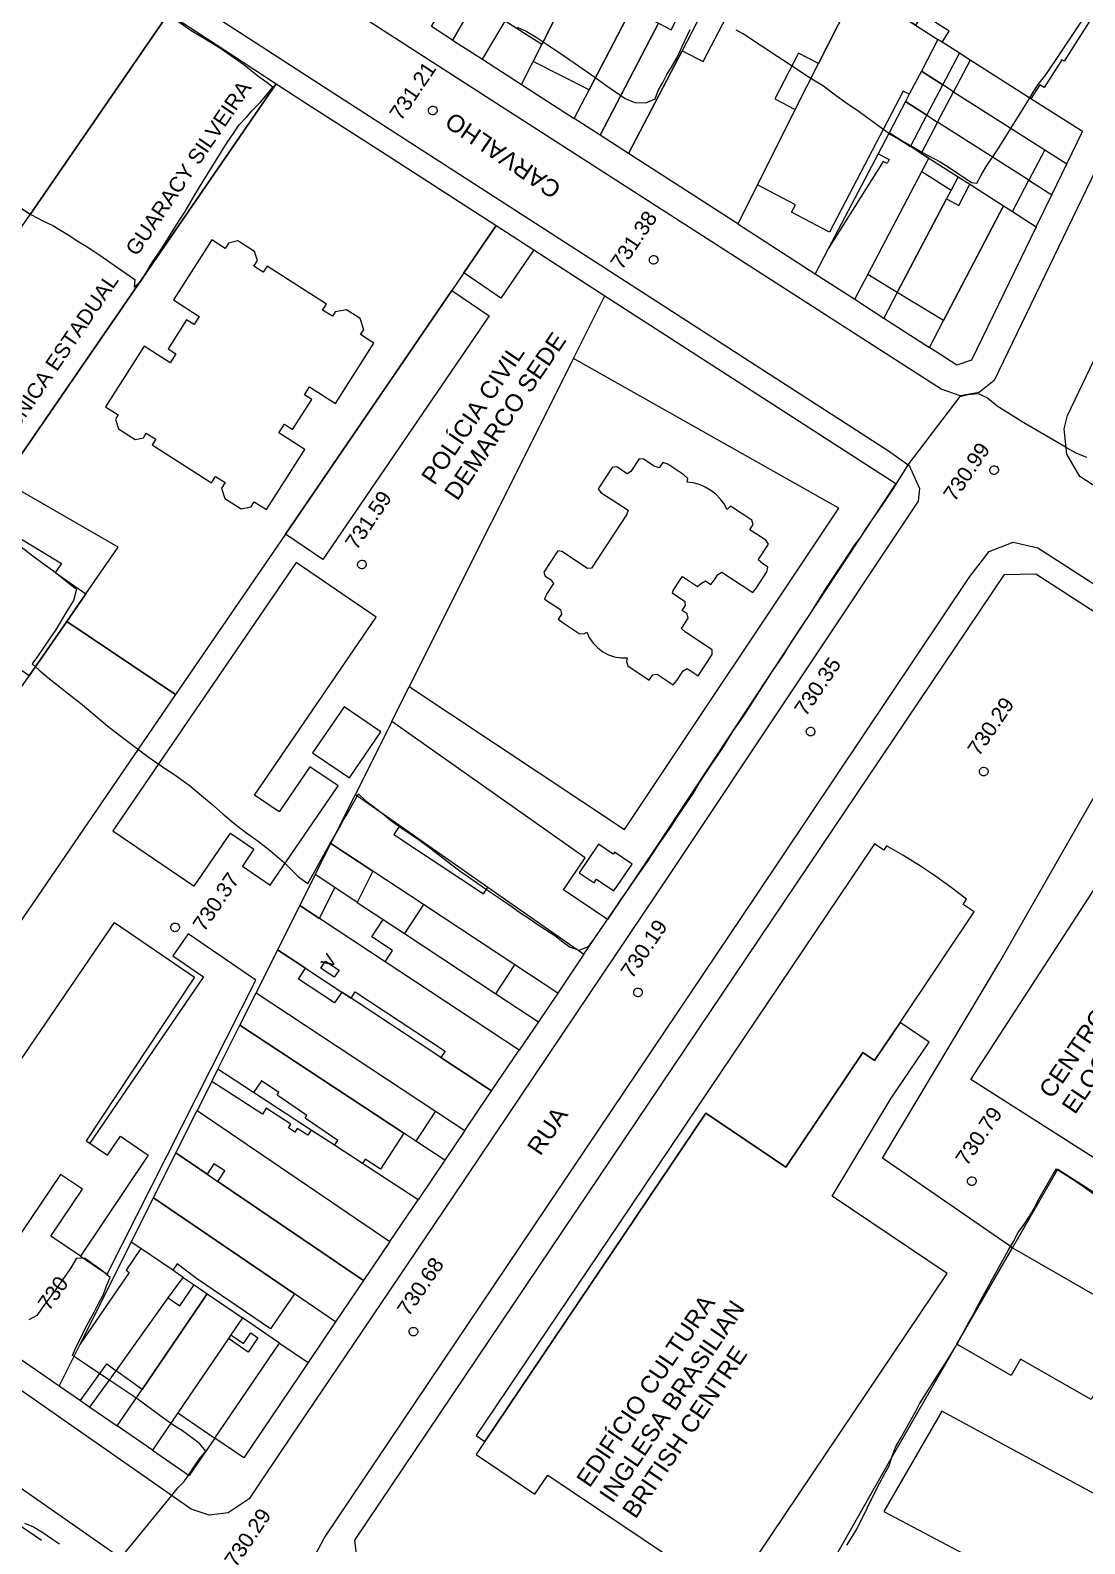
# Model space of a CAD drawing. Header units: metres. Extents: x 325024 to 7190115, y 7391967 to 10157759.
# Drawn here: x 325580.7 to 325703, y 7392579.4 to 7392754.9 of the extents above; entities that cross this region are included whole.
import ezdxf
from ezdxf.enums import TextEntityAlignment as Align

# ---------------------------------------------------------------- set-up
doc = ezdxf.new("R2010")
doc.units = ezdxf.units.M
doc.layers.get('0').update_dxf_attribs({"lineweight": 18})
for name, color, linetype, lineweight in [('100_SIST_VIARIO_MEIO_FIO', 1, 'Continuous', 18), ('160_P_SIMP_ASF_TOP', 7, 'Continuous', 18), ('206_MURO_E_MURO_ARRIMO', 7, 'Continuous', 18), ('214_PROJ_BEIRAL_EDIF', 10, 'Continuous', 18), ('216_EDIF_NOTAVEL', 2, 'Continuous', 18), ('218_EDIF_NOTAVEL_TOP', 7, 'Continuous', 18), ('600_CURVA_MESTRA', 14, 'Continuous', 18), ('602_CURVA_MESTRA_TOP', 24, 'Continuous', 18), ('604_CURVA_INTERM', 7, 'Continuous', 18), ('606_PTO_COTADO', 7, 'Continuous', 18), ('608_PTO_COTADO_INTERVIA', 1, 'Continuous', 18), ('624_SEGM_CURVA_MESTRA', 14, 'Continuous', 18)]:
    doc.layers.add(name, color=color, linetype=linetype, lineweight=lineweight)
doc.styles.add('Style-Arial', font='arial.ttf', dxfattribs={"height": 1.75})

# ---------------------------------------------------------------- blocks, each defined once
blk = doc.blocks.new('SP09')
at = {"color": 0, "linetype": 'Continuous'}
blk.add_lwpolyline([(-0.03, -0.51), (-0.14, -0.49), (-0.24, -0.46), (-0.31, -0.42), (-0.35, -0.39), (-0.42, -0.31), (-0.47, -0.24), (-0.51, -0.15), (-0.52, -0.09), (-0.52, 0.03), (-0.51, 0.11), (-0.48, 0.2), (-0.44, 0.27), (-0.4, 0.33), (-0.32, 0.39), (-0.23, 0.44), (-0.15, 0.48), (-0.1, 0.48), (-0.03, 0.48), (0.08, 0.48), (0.19, 0.44), (0.27, 0.4), (0.35, 0.32), (0.41, 0.23), (0.46, 0.11), (0.48, 0.03), (0.48, -0.03), (0.47, -0.08), (0.44, -0.21), (0.38, -0.3), (0.31, -0.38), (0.23, -0.44), (0.1, -0.49), (0.02, -0.51)], close=True, dxfattribs=at)
blk = doc.blocks.new('SP10')
at = {"color": 0, "linetype": 'Continuous'}
blk.add_lwpolyline([(-0.03, -0.51), (-0.14, -0.49), (-0.24, -0.46), (-0.31, -0.42), (-0.35, -0.39), (-0.42, -0.31), (-0.47, -0.24), (-0.51, -0.15), (-0.52, -0.09), (-0.52, 0.03), (-0.51, 0.11), (-0.48, 0.2), (-0.44, 0.27), (-0.4, 0.33), (-0.32, 0.39), (-0.23, 0.44), (-0.15, 0.48), (-0.1, 0.48), (-0.03, 0.48), (0.08, 0.48), (0.19, 0.44), (0.27, 0.4), (0.35, 0.32), (0.41, 0.23), (0.46, 0.11), (0.48, 0.03), (0.48, -0.03), (0.47, -0.08), (0.44, -0.21), (0.38, -0.3), (0.31, -0.38), (0.23, -0.44), (0.1, -0.49), (0.02, -0.51)], close=True, dxfattribs=at)

msp = doc.modelspace()

# ---------------------------------------------------------------- linework, layer by layer
at = {"layer": '100_SIST_VIARIO_MEIO_FIO'}
for points in [[(325665.937, 7392845.643), (325698.102, 7392823.14), (325729.943, 7392800.632), (325731.266, 7392797.969), (325731.258, 7392794.997), (325711.748, 7392754.104), (325692.516, 7392714.283), (325690.773, 7392712.897), (325688.58, 7392712.51), (325686.384, 7392713.272), (325635.345, 7392746.081), (325610.61, 7392762.028)], [(325524.887, 7392806.46), (325545.674, 7392792.84), (325605.525, 7392754.343)], [(325771.26, 7392772.275), (325861.013, 7392710.051), (325862.747, 7392707.673), (325862.606, 7392704.734), (325840.936, 7392665.747), (325821.535, 7392631.318), (325819.682, 7392630.067), (325817.492, 7392629.619), (325815.297, 7392630.041), (325776.743, 7392654.886), (325702.442, 7392703.17), (325700.941, 7392705.74), (325700.649, 7392708.703), (325701.013, 7392710.246), (325738.991, 7392789.575)], [(325605.525, 7392754.343), (325614.871, 7392748.332), (325649.753, 7392725.83), (325667.19, 7392714.572), (325675.909, 7392708.943), (325680.268, 7392706.128), (325682.679, 7392704.417), (325683.848, 7392701.755), (325683.709, 7392700.29), (325654.941, 7392657.119), (325629.728, 7392619.585), (325617.282, 7392601.155), (325611.059, 7392591.941), (325607.756, 7392587.02), (325606.105, 7392584.562), (325603.677, 7392582.925), (325601.485, 7392582.668), (325599.402, 7392583.357), (325526.202, 7392634.463)], [(325521.1, 7392626.753), (325565.556, 7392595.631), (325611.338, 7392563.693), (325635.795, 7392546.199), (325636.867, 7392544.235), (325637.055, 7392541.272), (325635.804, 7392538.581), (325626.979, 7392526.54), (325624.209, 7392522.785)]]:
    msp.add_lwpolyline(points, dxfattribs=at)
msp.add_lwpolyline([(325689.701, 7392691.542), (325691.959, 7392694.463), (325694.711, 7392695.542), (325697.594, 7392694.894), (325779.027, 7392642.401), (325810.75, 7392621.6), (325812.201, 7392618.997), (325812.539, 7392616.036), (325812.024, 7392613.854), (325761.386, 7392522.567), (325740.846, 7392486.005), (325738.907, 7392484.898), (325736.683, 7392484.696), (325734.298, 7392485.62), (325654.002, 7392544.771), (325614.733, 7392573.042), (325613.62, 7392575.791), (325613.79, 7392578.02), (325614.797, 7392579.998), (325664.897, 7392654.489)], close=True, dxfattribs=at)
at = {"layer": '206_MURO_E_MURO_ARRIMO'}
for p, q in [((325633.179, 7392751.55), (325637.706, 7392748.631)), ((325637.706, 7392748.631), (325643.809, 7392744.696)), ((325699.194, 7392735.835), (325700.935, 7392739.424)), ((325697.4, 7392732.136), (325699.194, 7392735.835)), ((325662.781, 7392732.464), (325671.754, 7392726.679)), ((325639.143, 7392729.439), (325647.375, 7392724.124)), ((325647.375, 7392724.124), (325681.134, 7392702.328)), ((325676.357, 7392723.711), (325679.735, 7392721.533)), ((325679.735, 7392721.533), (325685.001, 7392718.139)), ((325681.134, 7392702.328), (325653.454, 7392660.335)), ((325618.376, 7392579.755), (325693.716, 7392691.772)), ((325693.716, 7392691.772), (325697.341, 7392691.865)), ((325697.341, 7392691.865), (325713.104, 7392681.688)), ((325653.454, 7392660.335), (325647.663, 7392651.759)), ((325641.899, 7392643.225), (325639.661, 7392639.911)), ((325631.142, 7392627.296), (325628.805, 7392623.834)), ((325628.805, 7392623.834), (325625.718, 7392619.265)), ((325559.734, 7392614.537), (325584.078, 7392597.665)), ((325616.142, 7392605.084), (325612.96, 7392600.372)), ((325586.544, 7392595.966), (325587.646, 7392595.207)), ((325587.646, 7392595.207), (325590.826, 7392593.017)), ((325594.899, 7392590.213), (325599.171, 7392587.27)), ((325582.042, 7392579.734), (325576.963, 7392583.169)), ((325619.073, 7392573.727), (325618.376, 7392579.755))]:
    msp.add_line(p, q, dxfattribs=at)
for points in [[(325637.706, 7392748.631), (325639.046, 7392751.291)], [(325687.809, 7392747.792), (325686.561, 7392748.587)], [(325684.714, 7392745.066), (325685.962, 7392744.27)], [(325679.056, 7392740.596), (325673.27, 7392729.568)], [(325688.331, 7392737.918), (325687.517, 7392736.367)], [(325696.535, 7392737.53), (325699.194, 7392735.835)], [(325643.731, 7392716.84), (325647.375, 7392724.124)], [(325681.289, 7392724.495), (325679.735, 7392721.533)], [(325694.659, 7392613.69), (325679.569, 7392624.092), (325693.192, 7392646.848), (325713.104, 7392681.688)], [(325622.663, 7392674.729), (325624.692, 7392678.786)], [(325618.654, 7392653.758), (325621.669, 7392651.77)], [(325601.779, 7392632.993), (325602.486, 7392634.403)], [(325613.311, 7392627.349), (325606.623, 7392631.707)], [(325628.805, 7392623.834), (325625.436, 7392626.055)], [(325694.659, 7392613.69), (325699.923, 7392622.818), (325711.754, 7392615.224), (325715.443, 7392620.968), (325715.746, 7392620.79)], [(325592.439, 7392614.351), (325586.478, 7392602.454)], [(325598.452, 7392610.255), (325599.723, 7392609.39)], [(325688.203, 7392602.496), (325680.548, 7392589.22), (325657.004, 7392547.709)], [(325587.646, 7392595.207), (325590.678, 7392599.429)], [(325602.123, 7392591.603), (325599.171, 7392587.27)]]:
    msp.add_lwpolyline(points, dxfattribs=at)
at = {"layer": '214_PROJ_BEIRAL_EDIF'}
for points in [[(325643.355, 7392769.059), (325639.842, 7392771.303), (325638.252, 7392768.552), (325637.48, 7392767.216), (325629.715, 7392753.783), (325633.179, 7392751.55), (325635.822, 7392755.969), (325641.224, 7392765.005), (325642.076, 7392766.43), (325643.567, 7392768.923)], [(325696.782, 7392746.963), (325689.732, 7392751.457), (325688.484, 7392752.253), (325686.494, 7392753.521), (325687.319, 7392754.816), (325684.208, 7392756.8), (325683.382, 7392755.505), (325676.575, 7392759.844), (325678.541, 7392763.745), (325682.502, 7392771.607), (325686.003, 7392769.458), (325704.818, 7392757.912), (325700.63, 7392751.342), (325700.38, 7392751.501), (325698.329, 7392748.285), (325697.828, 7392748.604)], [(325627.539, 7392759.028), (325628.488, 7392760.627), (325633.796, 7392769.569), (325637.48, 7392767.216), (325629.715, 7392753.783), (325627.254, 7392755.37), (325628.928, 7392758.208)], [(325655.023, 7392766.225), (325645.541, 7392748.021), (325639.046, 7392751.291), (325640.043, 7392753.273), (325643.572, 7392760.282), (325646.163, 7392758.978), (325648.348, 7392763.318), (325649.492, 7392762.742), (325652.009, 7392767.742)], [(325645.541, 7392748.021), (325655.023, 7392766.225), (325655.428, 7392767.004), (325658.588, 7392765.359), (325655.362, 7392759.165), (325654.257, 7392759.74), (325652.482, 7392756.333), (325653.587, 7392755.757), (325646.816, 7392742.757), (325643.809, 7392744.696)], [(325656.319, 7392752.547), (325658.752, 7392751.28), (325661.507, 7392756.569), (325659.074, 7392757.836), (325662.052, 7392763.554), (325663.376, 7392766.096), (325663.675, 7392766.671), (325676.575, 7392759.844), (325672.149, 7392751.058), (325669.837, 7392752.262), (325667.076, 7392746.961), (325669.459, 7392745.72), (325665.055, 7392736.978), (325662.781, 7392732.464), (325650.113, 7392740.632)], [(325643.572, 7392760.282), (325640.043, 7392753.273), (325635.822, 7392755.969), (325641.224, 7392765.005), (325644.8, 7392762.721)], [(325653.587, 7392755.757), (325655.078, 7392754.981), (325656.852, 7392758.388), (325655.362, 7392759.165), (325658.588, 7392765.359), (325662.052, 7392763.554), (325659.074, 7392757.836), (325656.319, 7392752.547), (325650.113, 7392740.632), (325646.816, 7392742.757)], [(325683.382, 7392755.505), (325686.002, 7392753.835), (325684.079, 7392750.17), (325682.676, 7392747.497), (325681.956, 7392747.872), (325673.436, 7392731.515), (325669.022, 7392733.814), (325669.471, 7392734.677), (325665.055, 7392736.978), (325669.459, 7392745.72), (325672.149, 7392751.058), (325676.575, 7392759.844)], [(325686.561, 7392748.587), (325688.484, 7392752.253), (325686.494, 7392753.521), (325686.002, 7392753.835), (325684.079, 7392750.17)], [(325702.748, 7392743.16), (325696.782, 7392746.963), (325689.732, 7392751.457), (325687.809, 7392747.792), (325698.383, 7392741.051), (325700.935, 7392739.424)], [(325686.561, 7392748.587), (325684.079, 7392750.17), (325682.676, 7392747.497), (325682.231, 7392746.649), (325684.714, 7392745.066)], [(325631.02, 7392726.771), (325629.636, 7392724.747), (325610.312, 7392696.486), (325597.587, 7392677.875), (325584.96, 7392686.329), (325587.189, 7392689.561), (325590.907, 7392694.954), (325577.569, 7392702.652), (325609.262, 7392748.715), (325612.889, 7392746.345), (325621.447, 7392740.865), (325634.773, 7392732.261)], [(325682.81, 7392741.437), (325684.714, 7392745.066), (325682.231, 7392746.649), (325680.327, 7392743.02)], [(325687.809, 7392747.792), (325698.383, 7392741.051), (325696.535, 7392737.53), (325685.962, 7392744.27)], [(325673.27, 7392729.568), (325671.754, 7392726.679), (325676.357, 7392723.711), (325677.859, 7392726.574), (325684.13, 7392738.526), (325684.943, 7392740.077), (325684.058, 7392740.642), (325682.81, 7392741.437), (325680.327, 7392743.02), (325679.056, 7392740.596), (325680.339, 7392739.923), (325680.096, 7392739.462), (325679.659, 7392739.691)], [(325689.689, 7392737.052), (325693.612, 7392734.551), (325694.632, 7392733.901), (325696.535, 7392737.53), (325685.962, 7392744.27), (325684.058, 7392740.642), (325684.943, 7392740.077), (325688.331, 7392737.918)], [(325677.859, 7392726.574), (325684.13, 7392738.526), (325687.517, 7392736.367), (325686.983, 7392735.347), (325681.289, 7392724.495)], [(325689.689, 7392737.052), (325693.612, 7392734.551), (325686.635, 7392721.253), (325681.289, 7392724.495), (325686.983, 7392735.347), (325688.404, 7392734.601)], [(325686.635, 7392721.253), (325693.612, 7392734.551), (325694.632, 7392733.901), (325697.4, 7392732.136), (325689.882, 7392716.636), (325688.184, 7392716.086), (325685.001, 7392718.139)], [(325601.798, 7392730.591), (325597.358, 7392723.631), (325600.337, 7392721.732), (325599.724, 7392720.77), (325598.859, 7392721.322), (325596.708, 7392717.95), (325597.614, 7392717.372), (325596.957, 7392716.342), (325593.953, 7392718.258), (325589.47, 7392711.229), (325590.936, 7392710.295), (325590.598, 7392709.765), (325590.954, 7392708.673), (325592.901, 7392707.432), (325593.845, 7392707.643), (325594.184, 7392708.175), (325595.287, 7392707.472), (325594.869, 7392706.817), (325601.741, 7392702.434), (325602.201, 7392703.155), (325603.318, 7392702.443), (325602.905, 7392701.795), (325603.28, 7392700.618), (325605.186, 7392699.403), (325606.332, 7392699.653), (325606.699, 7392700.23), (325608.116, 7392699.326), (325612.561, 7392706.295), (325609.549, 7392708.216), (325610.197, 7392709.232), (325611.152, 7392708.622), (325613.367, 7392712.095), (325612.516, 7392712.637), (325613.107, 7392713.564), (325616.126, 7392711.639), (325620.588, 7392718.634), (325619.048, 7392719.617), (325619.403, 7392720.174), (325618.989, 7392721.5), (325617.423, 7392722.499), (325616.101, 7392722.269), (325615.767, 7392721.744), (325614.637, 7392722.465), (325615.075, 7392723.152), (325608.193, 7392727.541), (325607.748, 7392726.843), (325606.643, 7392727.548), (325607.064, 7392728.208), (325606.749, 7392729.258), (325604.819, 7392730.489), (325603.713, 7392730.219), (325603.328, 7392729.615)], [(325643.731, 7392716.84), (325624.692, 7392678.786), (325649.661, 7392662.222), (325674.523, 7392699.497)], [(325648.226, 7392704.194), (325646.598, 7392701.724), (325646.913, 7392701.318), (325650.054, 7392699.248), (325649.885, 7392698.7), (325645.818, 7392692.53), (325645.358, 7392692.48), (325642.389, 7392694.437), (325641.914, 7392694.546), (325640.282, 7392692.071), (325640.464, 7392691.585), (325641.059, 7392691.193), (325641.406, 7392690.745), (325640.597, 7392689.518), (325640.386, 7392688.944), (325642.242, 7392687.72), (325642.343, 7392687.206), (325641.936, 7392686.589), (325642.525, 7392686.175), (325644.381, 7392684.951), (325644.924, 7392684.915), (325645.278, 7392685.082), (325645.604, 7392684.418), (325646.029, 7392683.812), (325646.543, 7392683.28), (325647.135, 7392682.835), (325647.789, 7392682.488), (325648.489, 7392682.247), (325649.218, 7392682.118), (325649.958, 7392682.104), (325649.879, 7392681.681), (325650.044, 7392681.18), (325652.519, 7392679.548), (325652.929, 7392680.152), (325653.449, 7392680.224), (325655.305, 7392679.001), (325655.704, 7392679.483), (325656.457, 7392680.626), (325656.916, 7392680.866), (325658.183, 7392680.031), (325659.814, 7392682.507), (325659.827, 7392683.044), (325656.732, 7392685.084), (325656.242, 7392685.518), (325657.045, 7392686.735), (325656.909, 7392687.218), (325656.332, 7392687.599), (325656.719, 7392688.21), (325656.671, 7392688.606), (325655.204, 7392689.573), (325655.283, 7392689.934), (325656.1, 7392691.174), (325656.382, 7392691.562), (325658.127, 7392690.412), (325658.576, 7392690.793), (325659.058, 7392691.047), (325659.674, 7392690.641), (325660.079, 7392691.175), (325660.471, 7392691.769), (325660.922, 7392692.077), (325664.516, 7392689.708), (325664.94, 7392690.241), (325666.163, 7392692.097), (325666.272, 7392692.653), (325665.659, 7392693.057), (325665.144, 7392693.481), (325666.338, 7392695.293), (325666.05, 7392695.764), (325664.195, 7392696.987), (325664.574, 7392697.599), (325664.421, 7392698.102), (325661.945, 7392699.734), (325661.539, 7392699.331), (325661.19, 7392699.971), (325660.754, 7392700.561), (325660.24, 7392701.09), (325659.659, 7392701.547), (325659.021, 7392701.923), (325658.339, 7392702.212), (325657.627, 7392702.406), (325656.898, 7392702.503), (325656.985, 7392702.935), (325656.513, 7392703.368), (325654.657, 7392704.59), (325654.083, 7392704.784), (325653.675, 7392704.165), (325653.104, 7392704.346), (325651.867, 7392705.161), (325651.359, 7392705.223), (325650.374, 7392703.728), (325649.97, 7392703.469), (325648.741, 7392704.279)], [(325557.439, 7392619.158), (325555.696, 7392620.35), (325554.316, 7392618.332), (325550.849, 7392620.762), (325560.685, 7392635.146), (325560.854, 7392635.031), (325562.969, 7392638.124), (325565.76, 7392636.215), (325578.825, 7392655.323), (325571.256, 7392660.499), (325560.376, 7392644.587), (325559.986, 7392644.854), (325558.725, 7392643.01), (325556.118, 7392644.793), (325564.208, 7392656.428), (325580.59, 7392680.032), (325584.96, 7392686.329), (325597.587, 7392677.875)], [(325623.582, 7392662.678), (325633.814, 7392655.524), (325644.948, 7392647.74), (325647.663, 7392651.759), (325642.565, 7392655.202), (325645.081, 7392658.927), (325622.663, 7392674.729), (325618.434, 7392666.277)], [(325623.582, 7392662.678), (325622.892, 7392661.629), (325633.311, 7392654.761), (325633.814, 7392655.524), (325644.948, 7392647.74), (325641.899, 7392643.225), (325636.93, 7392646.5), (325626.327, 7392653.489), (325620.456, 7392657.359), (325615.581, 7392660.573), (325618.434, 7392666.277)], [(325616.063, 7392655.466), (325613.779, 7392656.972), (325615.581, 7392660.573), (325620.456, 7392657.359), (325618.654, 7392653.758)], [(325646.638, 7392660.514), (325644.397, 7392657.195), (325646.124, 7392656.029), (325646.414, 7392656.458), (325648.428, 7392655.098), (325650.522, 7392658.198), (325648.49, 7392659.57), (325648.347, 7392659.359)], [(325613.779, 7392656.972), (325611.98, 7392653.375), (325614.263, 7392651.87), (325616.063, 7392655.466)], [(325628.365, 7392635.758), (325634.241, 7392631.885), (325637.426, 7392636.601), (325621.885, 7392646.846), (325614.263, 7392651.87), (325611.98, 7392653.375), (325609.415, 7392648.249), (325612.647, 7392646.118), (325616.845, 7392643.351), (325617.932, 7392642.635), (325618.423, 7392643.381), (325628.857, 7392636.504)], [(325626.327, 7392653.489), (325624.126, 7392650.151), (325634.73, 7392643.162), (325636.93, 7392646.5)], [(325621.885, 7392646.846), (325622.756, 7392648.166), (325620.342, 7392649.757), (325621.669, 7392651.77), (325624.126, 7392650.151), (325634.73, 7392643.162), (325639.661, 7392639.911), (325637.426, 7392636.601)], [(325627.716, 7392629.554), (325631.142, 7392627.296), (325634.241, 7392631.885), (325628.365, 7392635.758), (325617.932, 7392642.635), (325616.845, 7392643.351), (325616.019, 7392642.098), (325611.821, 7392644.865), (325612.647, 7392646.118), (325609.415, 7392648.249), (325606.92, 7392643.262)], [(325614.969, 7392646.949), (325616.545, 7392645.91), (325615.991, 7392645.07), (325614.415, 7392646.109)], [(325624.045, 7392626.972), (325605.038, 7392639.501), (325606.92, 7392643.262), (325627.716, 7392629.554), (325625.436, 7392626.055)], [(325606.623, 7392631.707), (325602.486, 7392634.403), (325605.038, 7392639.501), (325624.045, 7392626.972), (325621.344, 7392622.826), (325619.579, 7392623.977), (325619.253, 7392623.477), (325616.02, 7392625.584), (325616.397, 7392626.137), (325612.607, 7392628.719), (325612.816, 7392629.027), (325609.349, 7392631.389), (325609.561, 7392631.699), (325607.55, 7392633.069)], [(325619.253, 7392623.477), (325616.02, 7392625.584), (325613.311, 7392627.349), (325612.91, 7392626.735), (325611.694, 7392627.527), (325611.426, 7392627.117), (325610.674, 7392627.607), (325610.945, 7392628.024), (325608.105, 7392629.875), (325607.646, 7392629.17), (325601.779, 7392632.993), (325600.093, 7392629.628), (325622.438, 7392614.407), (325625.718, 7392619.265)], [(325602.488, 7392621.39), (325603.283, 7392622.608), (325602.028, 7392623.426), (325601.251, 7392622.233), (325597.625, 7392624.702), (325600.093, 7392629.628), (325622.438, 7392614.407), (325619.382, 7392609.881)], [(325611.371, 7392608.334), (325595.009, 7392619.481), (325597.625, 7392624.702), (325601.251, 7392622.233), (325602.488, 7392621.39), (325619.382, 7392609.881), (325616.142, 7392605.084)], [(325611.371, 7392608.334), (325608.607, 7392604.277), (325600.027, 7392610.122), (325597.758, 7392611.827), (325597.247, 7392611.076), (325593.557, 7392613.59), (325592.439, 7392614.351), (325595.009, 7392619.481)], [(325586.478, 7392602.454), (325584.078, 7392597.665), (325586.544, 7392595.966), (325589.591, 7392600.209), (325590.678, 7392599.429), (325596.737, 7392607.866), (325598.452, 7392610.255), (325597.247, 7392611.076), (325593.557, 7392613.59), (325591.844, 7392611.074), (325592.19, 7392610.839)], [(325599.723, 7392609.39), (325601.264, 7392608.34), (325593.71, 7392597.251), (325590.678, 7392599.429), (325596.737, 7392607.866), (325598.067, 7392606.96)], [(325593.71, 7392597.251), (325601.264, 7392608.34), (325605.351, 7392605.556), (325603.999, 7392603.572), (325603.712, 7392603.15), (325597.836, 7392594.524), (325594.899, 7392590.213), (325590.826, 7392593.017)], [(325602.123, 7392591.603), (325609.638, 7392602.635), (325605.351, 7392605.556), (325603.999, 7392603.572), (325605.458, 7392602.578), (325606.296, 7392603.808), (325607.134, 7392603.237), (325606.008, 7392601.585), (325603.712, 7392603.15), (325597.836, 7392594.524)], [(325605.49, 7392589.31), (325602.123, 7392591.603), (325609.638, 7392602.635), (325612.96, 7392600.372)]]:
    msp.add_lwpolyline(points, close=True, dxfattribs=at)
msp.add_lwpolyline([(325567.521, 7392696.909), (325571.629, 7392694.018), (325574.901, 7392698.773), (325584.337, 7392693.05), (325583.625, 7392692.016), (325587.189, 7392689.561), (325584.96, 7392686.329), (325580.59, 7392680.032), (325577.548, 7392682.142), (325578.605, 7392683.665), (325564.325, 7392692.079)], dxfattribs=at)
at = {"layer": '216_EDIF_NOTAVEL'}
for points in [[(325504.433, 7392789.183), (325507.569, 7392793.639), (325517.246, 7392807.386), (325584.289, 7392765.032), (325596.78, 7392756.87), (325580.725, 7392733.558), (325501.736, 7392785.353)], [(325631.02, 7392726.771), (325634.773, 7392732.261), (325639.143, 7392729.439), (325635.312, 7392723.836)], [(325610.312, 7392696.486), (325629.636, 7392724.747), (325633.97, 7392721.784), (325614.646, 7392693.523)], [(325590.322, 7392662.069), (325599.733, 7392655.635), (325603.935, 7392661.78), (325606.659, 7392659.918), (325605.327, 7392657.97), (325608.57, 7392655.753), (325616.437, 7392667.259), (325613.168, 7392669.494), (325609.578, 7392664.245), (325606.746, 7392666.181), (325620.86, 7392686.823), (325611.584, 7392693.165)], [(325613.477, 7392671.1), (325617.734, 7392668.189), (325621.383, 7392673.525), (325617.126, 7392676.436)], [(325732.763, 7392654.095), (325730.506, 7392650.585), (325721.9, 7392637.208), (325723.996, 7392635.86), (325722.292, 7392633.211), (325720.196, 7392634.559), (325710.756, 7392619.884), (325689.801, 7392633.216), (325713.398, 7392669.557), (325734.084, 7392656.148)], [(325681.599, 7392639.82), (325690.218, 7392652.647), (325688.926, 7392653.524), (325689.323, 7392654.111), (325687.551, 7392655.492), (325685.728, 7392656.806), (325683.857, 7392658.051), (325681.941, 7392659.225), (325680.036, 7392660.298), (325679.716, 7392659.818), (325678.636, 7392660.542), (325658.04, 7392629.938), (325649.002, 7392616.451), (325632.452, 7392591.911), (325633.46, 7392591.235), (325659.064, 7392629.304), (325668.376, 7392623.042), (325677.307, 7392636.321), (325678.642, 7392635.423)], [(325587.636, 7392625.825), (325589.703, 7392624.434), (325591.175, 7392626.622), (325594.422, 7392624.438), (325586.536, 7392612.717), (325583.107, 7392615.024), (325586.775, 7392620.476), (325584.23, 7392622.188), (325578.638, 7392613.877), (325569.228, 7392620.311), (325590.49, 7392651.407), (325599.765, 7392645.065), (325587.211, 7392626.111)], [(325586.536, 7392612.717), (325589.634, 7392610.633), (325606.899, 7392644.736), (325599.037, 7392650.112), (325597.278, 7392647.538), (325600.824, 7392645.113), (325587.636, 7392625.825), (325589.703, 7392624.434), (325591.175, 7392626.622), (325594.422, 7392624.438)], [(325681.599, 7392639.82), (325678.642, 7392635.423), (325677.307, 7392636.321), (325668.376, 7392623.042), (325659.064, 7392629.304), (325633.46, 7392591.235), (325632.435, 7392589.712), (325639.266, 7392585.117), (325640.754, 7392587.329), (325654.763, 7392577.907), (325653.364, 7392575.827), (325660.424, 7392571.079), (325687.074, 7392610.703), (325673.737, 7392619.673), (325680.593, 7392631.046), (325684.969, 7392637.553)], [(325688.203, 7392602.496), (325694.659, 7392613.69), (325709.106, 7392605.358), (325703.751, 7392596.072), (325695.582, 7392600.782), (325694.482, 7392598.875)], [(325695.659, 7392567.098), (325702.244, 7392563.523), (325705.566, 7392569.253), (325714.003, 7392564.387), (325720.789, 7392576.155), (325686.439, 7392594.741), (325679.728, 7392583.102), (325698.999, 7392572.891)]]:
    msp.add_lwpolyline(points, close=True, dxfattribs=at)
for points in [[(325559.414, 7392702.614), (325563.269, 7392708.211), (325580.725, 7392733.558), (325596.78, 7392756.87), (325604.053, 7392752.118)], [(325604.053, 7392752.118), (325609.262, 7392748.715), (325577.569, 7392702.652), (325574.901, 7392698.773), (325571.629, 7392694.018), (325567.521, 7392696.909)]]:
    msp.add_lwpolyline(points, dxfattribs=at)
at = {"layer": '600_CURVA_MESTRA', "elevation": 730}
for points in [[(325591.231, 7392577.72), (325597.134, 7392584.948), (325597.861, 7392585.823), (325598.56, 7392586.594), (325599.188, 7392587.453), (325599.764, 7392588.37), (325600.362, 7392589.19), (325601.083, 7392590.09), (325600.37, 7392590.973), (325598.377, 7392592.435), (325597.496, 7392593.001), (325596.318, 7392593.813), (325594.287, 7392595.307), (325593.081, 7392596.198), (325591.832, 7392597.069), (325589.711, 7392598.436), (325587.363, 7392600.015), (325586.434, 7392600.664), (325585.616, 7392601.183), (325586.049, 7392602.19), (325586.595, 7392603.248), (325587.073, 7392604.248), (325588.148, 7392606.217), (325588.649, 7392607.208), (325589.238, 7392608.274), (325589.583, 7392609.281), (325589.994, 7392610.238), (325589.034, 7392611.058), (325587.996, 7392611.797), (325587.113, 7392612.45), (325586.105, 7392612.479), (325585.417, 7392611.371), (325584.849, 7392610.524), (325584.822, 7392610.486)], [(325581.867, 7392606.371), (325581.485, 7392605.827), (325580.559, 7392605.314)], [(325580.072, 7392581.726), (325581.114, 7392581.329), (325582.202, 7392580.661), (325583.181, 7392579.97), (325584.127, 7392579.34)]]:
    msp.add_lwpolyline(points, dxfattribs=at)
at = {"layer": '604_CURVA_INTERM', "flags": 128}
for points, elevation in [([(325603.966, 7392751.988), (325602.795, 7392752.808), (325601.602, 7392753.541), (325600.422, 7392754.226), (325599.408, 7392754.861), (325598.457, 7392755.527), (325594.457, 7392758.205), (325593.628, 7392758.767), (325592.778, 7392759.318), (325591.738, 7392760.026), (325590.211, 7392760.955), (325588.69, 7392761.855), (325587.301, 7392762.77), (325585.912, 7392763.64), (325584.675, 7392764.344), (325583.572, 7392765), (325582.642, 7392765.697), (325580.623, 7392767.124)], 732), ([(325588.691, 7392728.902), (325590.085, 7392727.927), (325591.736, 7392726.772), (325592.843, 7392726.018), (325592.797, 7392725.127), (325593.616, 7392725.906), (325594.876, 7392727.967), (325596.02, 7392729.701), (325597.681, 7392732.344), (325598.68, 7392733.879), (325599.805, 7392735.813), (325600.794, 7392737.411), (325601.777, 7392739.041), (325603.558, 7392741.901), (325604.357, 7392743.038), (325604.969, 7392743.96), (325605.804, 7392744.858), (325606.467, 7392745.608), (325607.377, 7392746.551), (325608.229, 7392747.543), (325608.855, 7392748.327), (325608.054, 7392748.946), (325607.139, 7392749.607), (325605.515, 7392750.924), (325603.966, 7392751.988)], 732), ([(325579.021, 7392734.721), (325580.86, 7392733.526), (325582.267, 7392732.789), (325583.34, 7392732.274), (325585.321, 7392731.06), (325586.182, 7392730.483), (325587.213, 7392729.864), (325588.226, 7392729.22), (325588.691, 7392728.902)], 732), ([(325675.421, 7392579.183), (325675.96, 7392580.04), (325676.496, 7392580.938), (325677.552, 7392582.978), (325678.026, 7392583.992), (325679.267, 7392586.433), (325679.837, 7392587.491), (325680.35, 7392588.397), (325680.673, 7392589.507), (325681.108, 7392590.648), (325681.649, 7392591.554), (325683.386, 7392594.651), (325683.843, 7392595.572), (325686.122, 7392599.172), (325686.898, 7392600.366), (325687.602, 7392601.484), (325688.263, 7392602.597), (325689.531, 7392604.962), (325690.147, 7392606.057), (325690.73, 7392607.169), (325691.899, 7392609.318), (325694.153, 7392613.364), (325694.748, 7392614.397), (325695.321, 7392615.456), (325695.944, 7392616.357), (325696.613, 7392617.367), (325697.181, 7392618.362), (325697.729, 7392619.41), (325698.787, 7392621.216), (325699.357, 7392622.232), (325699.75, 7392622.849), (325701.617, 7392621.631), (325702.492, 7392621.078), (325704.402, 7392619.706)], 731)]:
    msp.add_lwpolyline(points, dxfattribs=dict(at, elevation=elevation))
at = {"layer": '604_CURVA_INTERM'}
for points, elevation in [([(325637.204, 7392755.286), (325638.237, 7392754.807), (325639.4, 7392754.103), (325640.692, 7392753.281), (325642.694, 7392751.918), (325644.827, 7392750.427), (325646.214, 7392749.48), (325647.498, 7392748.562), (325649.716, 7392747.013), (325650.832, 7392746.546), (325652.115, 7392746.493), (325653.204, 7392746.952), (325653.538, 7392747.927), (325654.064, 7392748.778), (325654.558, 7392749.774), (325655.096, 7392750.621), (325655.788, 7392751.832), (325656.294, 7392752.978), (325657.254, 7392755.024)], 732), ([(325662.559, 7392754.982), (325663.439, 7392754.496), (325667.427, 7392751.881), (325668.645, 7392751.112), (325670.652, 7392749.762), (325671.571, 7392749.16), (325672.74, 7392748.457), (325673.762, 7392747.68), (325675.324, 7392746.549), (325676.872, 7392745.483), (325678.333, 7392744.409), (325680.563, 7392742.806), (325681.373, 7392742.339), (325682.344, 7392741.824), (325684.213, 7392740.727), (325686.239, 7392739.658), (325687.203, 7392739.089), (325689.887, 7392737.273), (325690.495, 7392737.189), (325690.996, 7392738.105), (325691.562, 7392739.032), (325692.965, 7392741.164), (325695.918, 7392745.885), (325696.489, 7392746.792), (325697.024, 7392747.73), (325697.637, 7392748.637), (325698.495, 7392749.762), (325700.166, 7392752.223), (325703.02, 7392756.5)], 732), ([(325579.325, 7392695.26), (325580.887, 7392694.057), (325582.364, 7392692.963), (325583.44, 7392692.222), (325585.198, 7392690.792), (325586.09, 7392690.073), (325585.735, 7392688.763), (325584.959, 7392687.528), (325583.637, 7392685.333), (325583.018, 7392684.445), (325581.653, 7392682.403), (325580.966, 7392681.423), (325581.723, 7392680.712), (325582.78, 7392679.824), (325585.17, 7392677.964), (325586.539, 7392676.873), (325589.734, 7392674.214), (325591.563, 7392672.764), (325594.418, 7392670.636), (325596.427, 7392669.262), (325597.37, 7392668.639), (325598.195, 7392668.052), (325599.149, 7392667.332), (325601.751, 7392665.167), (325603.059, 7392664.022), (325604.357, 7392662.955), (325605.705, 7392661.893), (325607.148, 7392660.85), (325608.584, 7392659.722), (325610.2, 7392658.333), (325611.831, 7392656.736), (325612.905, 7392655.943), (325613.929, 7392657.72), (325614.958, 7392659.599), (325615.486, 7392660.494), (325616.554, 7392662.373), (325617.032, 7392663.264), (325617.606, 7392664.208), (325618.124, 7392665.188), (325618.802, 7392666.361), (325619.647, 7392665.53), (325621.548, 7392664.089), (325622.522, 7392663.309), (325623.696, 7392662.433), (325625.76, 7392661.055), (325626.885, 7392660.23), (325629.606, 7392658.115), (325630.718, 7392657.291), (325631.557, 7392656.732), (325633.397, 7392655.405), (325635.479, 7392654.021), (325636.636, 7392653.248), (325637.63, 7392652.522), (325638.59, 7392651.876), (325639.649, 7392651.137), (325641.56, 7392649.895), (325642.523, 7392649.139), (325643.354, 7392648.552), (325644.407, 7392648.221), (325645.463, 7392648.654), (325646.167, 7392649.567), (325647.397, 7392651.393), (325648.62, 7392653.139), (325649.192, 7392653.994), (325649.82, 7392654.866), (325651.087, 7392656.736), (325651.715, 7392657.592), (325652.295, 7392658.424), (325653.579, 7392660.417), (325655.081, 7392662.589), (325655.66, 7392663.513), (325656.943, 7392665.402), (325657.639, 7392666.439), (325658.325, 7392667.575), (325659.036, 7392668.704), (325659.722, 7392669.736), (325661.026, 7392671.617), (325661.551, 7392672.509), (325662.153, 7392673.469), (325663.558, 7392675.524), (325665.054, 7392677.886), (325665.626, 7392678.726), (325666.829, 7392680.569), (325668.183, 7392682.544), (325668.722, 7392683.46), (325669.986, 7392685.453), (325670.576, 7392686.299), (325671.14, 7392687.164), (325672.97, 7392690.07), (325674.958, 7392693.114), (325676.379, 7392695.234), (325677.05, 7392696.131), (325677.616, 7392697.012), (325678.378, 7392698.134), (325679.619, 7392699.91), (325680.786, 7392701.634), (325682.001, 7392703.612), (325682.548, 7392704.51), (325688.571, 7392712.421), (325689.471, 7392712.664), (325690.65, 7392712.802), (325691.736, 7392712.295), (325692.862, 7392711.372), (325695.945, 7392709.424), (325700.862, 7392706.54), (325700.937, 7392706.493), (325701.988, 7392705.894), (325703.214, 7392705.38)], 731)]:
    msp.add_lwpolyline(points, dxfattribs=dict(at, elevation=elevation))
at = {"layer": '624_SEGM_CURVA_MESTRA', "elevation": 730}
msp.add_lwpolyline([(325584.822, 7392610.486), (325583.462, 7392608.555), (325582.778, 7392607.595), (325582.125, 7392606.738), (325581.867, 7392606.371)], dxfattribs=at)

# ---------------------------------------------------------------- block references
at = {"layer": '606_PTO_COTADO', "rotation": 55.83005668387076}
for p in [(325627.419, 7392745.643, 731.21), (325653.032, 7392728.317, 731.37), (325619.197, 7392692.979, 731.58), (325671.237, 7392673.599, 730.35), (325691.319, 7392668.955, 730.28), (325597.535, 7392650.88, 730.375), (325651.215, 7392643.337, 730.18), (325689.937, 7392621.444, 730.78), (325625.173, 7392603.985, 730.685)]:
    msp.add_blockref('SP09', p, dxfattribs=at)
at = {"layer": '608_PTO_COTADO_INTERVIA', "rotation": 55.83005668387076}
msp.add_blockref('SP10', (325692.521, 7392703.92, 730.98), dxfattribs=at)

# ---------------------------------------------------------------- texts
at = {"layer": '160_P_SIMP_ASF_TOP', "style": 'Style-Arial'}
msp.add_text('CARVALHO', height=2, rotation=145.83006, dxfattribs=at).set_placement((325642.474, 7392736.9))
msp.add_text('RUA', height=2, rotation=56.07623, dxfattribs=at).set_placement((325639.057, 7392624.812), align=Align.MIDDLE_LEFT)
at = {"layer": '214_PROJ_BEIRAL_EDIF', "style": 'Style-Arial'}
msp.add_text('V', height=1.5, rotation=55.83006, dxfattribs=at).set_placement((325615.58, 7392645.95))
at = {"layer": '218_EDIF_NOTAVEL_TOP', "style": 'Style-Arial'}
for s, height, p in [('GUARACY SILVEIRA', 1.75, (325593.102, 7392728.61)), ('ESCOLA TÉCNICA ESTADUAL', 1.75, (325571.443, 7392697.035)), ('DEMARCO SEDE', 2, (325630.263, 7392700.231)), ('POLÍCIA CIVIL', 2, (325627.605, 7392702.035)), ('CENTRO DE DISTRIBUIÇÃO', 2, (325699.234, 7392630.863)), ('ELOGÍSTICA PROFESSOR', 2, (325701.892, 7392629.059)), ('EDIFÍCIO CULTURA', 2, (325645.601, 7392585.754)), ('INGLESA BRASILIAN', 2, (325648.259, 7392583.95)), ('BRITISH CENTRE', 2, (325650.917, 7392582.145))]:
    msp.add_text(s, height=height, rotation=55.83006, dxfattribs=at).set_placement(p)
at = {"layer": '602_CURVA_MESTRA_TOP', "style": 'Style-Arial'}
msp.add_text('730', height=1.75, rotation=54.57071, dxfattribs=at).set_placement((325583.363, 7392608.417), align=Align.MIDDLE_CENTER)
at = {"layer": '606_PTO_COTADO', "style": 'Style-Arial'}
for s, p in [('731.21', (325625.09, 7392747.887, 731.21)), ('731.38', (325650.717, 7392730.583, 731.37)), ('731.59', (325619.939, 7392698.101, 731.58)), ('730.35', (325672.038, 7392678.807, 730.35)), ('730.29', (325692.119, 7392674.162, 730.28)), ('730.37', (325602.262, 7392653.815, 730.375)), ('730.19', (325651.9, 7392648.374, 730.18)), ('730.79', (325690.737, 7392626.652, 730.78)), ('730.68', (325625.974, 7392609.193, 730.685))]:
    msp.add_text(s, height=1.75, rotation=55.83006, dxfattribs=at).set_placement(p, align=Align.MIDDLE_CENTER)
at = {"layer": '608_PTO_COTADO_INTERVIA', "style": 'Style-Arial'}
for s, p in [('730.99', (325689.315, 7392703.708, 730.98)), ('730.29', (325605.942, 7392580.069, 730.29))]:
    msp.add_text(s, height=1.75, rotation=55.83006, dxfattribs=at).set_placement(p, align=Align.MIDDLE_CENTER)

doc.saveas('drawing.dxf')
